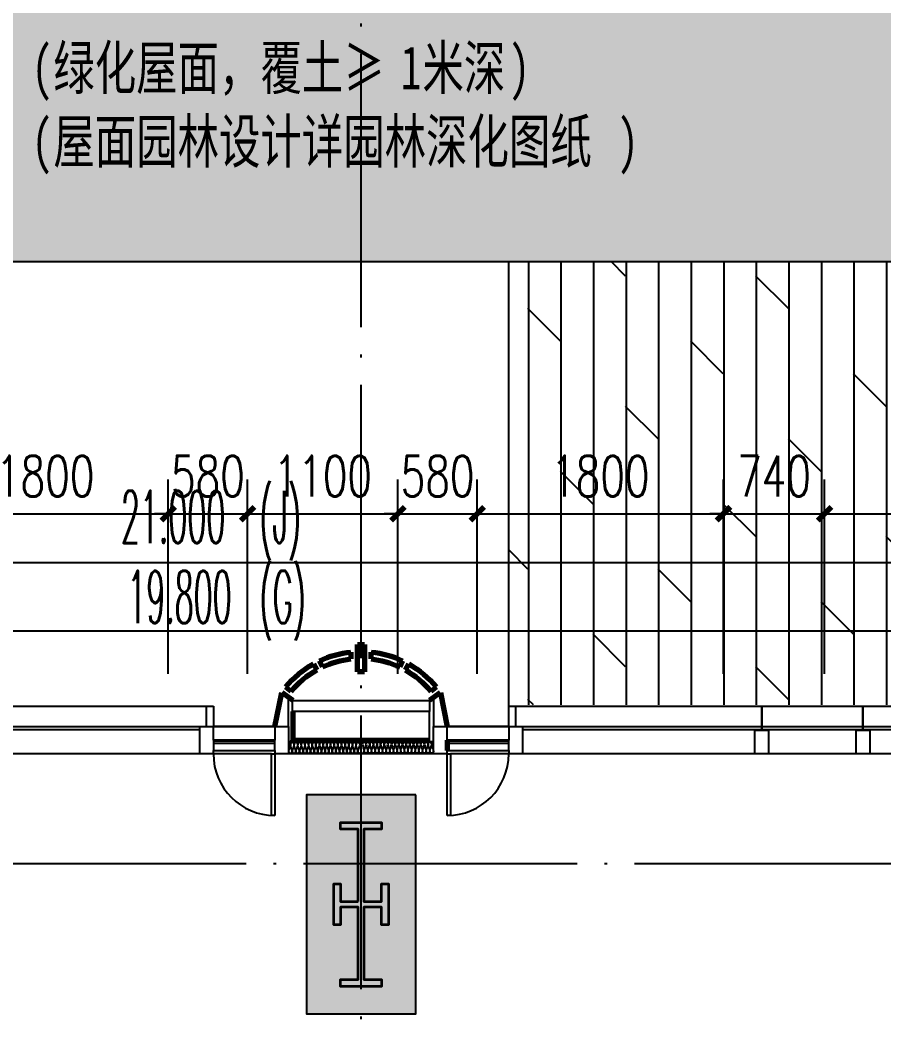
# Model space of a CAD drawing. Header units: millimetres. Extents: x 11476074 to 24729458, y -1239991 to 2813188.
# Drawn here: x 12582105 to 12588419, y 405867 to 413278 of the extents above; entities that cross this region are included whole.
import ezdxf

# ---------------------------------------------------------------- set-up
doc = ezdxf.new("R2010")
doc.units = ezdxf.units.MM
doc.header["$LTSCALE"] = 1000
doc.linetypes.add('DOTE', pattern=[2.42, 2, -0.2, 0.02, -0.2])
for name, color, linetype in [('20220819景观提资', 11, 'Continuous'), ('A-ANNO-DIMS', 3, 'Continuous'), ('A-ANNO-TEXT', 7, 'Continuous'), ('A-AXIS', 18, 'DOTE'), ('A-DETL-0001', 1, 'Continuous'), ('A-GLAZ', 4, 'Continuous'), ('G-RCZ-CONLine', 5, 'Continuous'), ('HZHZNEWPLOTLAYER#@$TT', 7, 'Continuous'), ('PUB_HATCH', 8, 'Continuous'), ('排水沟', 133, 'Continuous')]:
    doc.layers.add(name, color=color, linetype=linetype)
for name, color, linetype, lineweight in [('A-GENM', 2, 'Continuous', 70), ('A-GENM-PROJ', 2, 'Continuous', 25), ('A-GLAZ-PROJ', 2, 'Continuous', 25), ('钢柱', 51, 'Continuous', 35)]:
    doc.layers.add(name, color=color, linetype=linetype, lineweight=lineweight)
doc.styles.add('_TCH_DIM', font='SIMPLEX.shx', dxfattribs={"width": 0.6, "bigfont": 'GBCBIG.shx'})
doc.styles.add('_TCH_DIM_T3', font='SIMPLEX', dxfattribs={"width": 0.705882, "bigfont": 'GBCBIG'})
doc.styles.add('TITXV', font='', dxfattribs={"width": 0.7})
doc.styles.get('TITXV').set_extended_font_data('SimSun')
doc.dimstyles.new('_TCH_ARCH&&100', dxfattribs={"dimtxt": 297.5, "dimasz": 100, "dimexe": 250, "dimexo": 300, "dimgap": 126.25, "dimtad": 1, "dimdec": 0, "dimzin": 0, "dimdsep": 46, "dimtxsty": '_TCH_DIM_T3', "dimblk": 'ARCHTICK', "dimcen": 0.09, "dimclrt": 7, "dimazin": 2, "dimtfac": 1, "dimtdec": 0, "dimtix": 1, "dimtmove": 2, "dimatfit": 3, "dimfxl": 0, "dimtolj": 1, "dimtzin": 0, "dimarcsym": 0})

# ---------------------------------------------------------------- blocks, each defined once
blk = doc.blocks.new('_ArchTick')
at = {"color": 0, "linetype": 'ByBlock', "const_width": 0.4}
blk.add_lwpolyline([(-0.5, -0.5), (0.5, 0.5)], dxfattribs=at)
blk = doc.blocks.new('*D5875')
at = {"layer": 'A-ANNO-DIMS', "color": 0, "lineweight": -2, "transparency": 16777216}
for p, q in [((12581666.9, 710904.1), (12581666.9, 712325.5)), ((12583466.8, 710904.1), (12583466.8, 712325.5)), ((12581666.9, 712075.5), (12583466.8, 712075.5))]:
    blk.add_line(p, q, dxfattribs=at)
at = {"layer": 'Defpoints', "color": 0, "transparency": 16777216}
for p in [(12583466.8, 712075.5), (12581666.9, 710604.1), (12583466.8, 710604.1)]:
    blk.add_point(p, dxfattribs=at)
at = {"layer": 'A-ANNO-DIMS', "color": 0, "lineweight": -2, "transparency": 16777216, "xscale": 100, "yscale": 100, "zscale": 100, "rotation": 180}
blk.add_blockref('_ArchTick', (12581666.9, 712075.5), dxfattribs=at)
at = {"layer": 'A-ANNO-DIMS', "color": 0, "lineweight": -2, "transparency": 16777216, "xscale": 100, "yscale": 100, "zscale": 100}
blk.add_blockref('_ArchTick', (12583466.8, 712075.5), dxfattribs=at)
at = {"layer": 'A-ANNO-DIMS', "color": 7, "transparency": 16777216, "insert": (12582566.9, 712350.5), "char_height": 297.5, "attachment_point": 5, "style": '_TCH_DIM_T3'}
blk.add_mtext('\\A1;1800', dxfattribs=at)
blk = doc.blocks.new('*D5876')
at = {"layer": 'A-ANNO-DIMS', "color": 0, "lineweight": -2, "transparency": 16777216}
for p, q in [((12583466.8, 710904.1), (12583466.8, 712325.5)), ((12584046.9, 710904.1), (12584046.9, 712325.5)), ((12583466.8, 712075.5), (12583366.8, 712075.5)), ((12583466.8, 712075.5), (12584046.9, 712075.5)), ((12584046.9, 712075.5), (12584146.9, 712075.5))]:
    blk.add_line(p, q, dxfattribs=at)
at = {"layer": 'Defpoints', "color": 0, "transparency": 16777216}
for p in [(12584046.9, 712075.5), (12583466.8, 710604.1), (12584046.9, 710604.1)]:
    blk.add_point(p, dxfattribs=at)
at = {"layer": 'A-ANNO-DIMS', "color": 0, "lineweight": -2, "transparency": 16777216, "xscale": 100, "yscale": 100, "zscale": 100}
blk.add_blockref('_ArchTick', (12583466.8, 712075.5), dxfattribs=at)
at = {"layer": 'A-ANNO-DIMS', "color": 0, "lineweight": -2, "transparency": 16777216, "xscale": 100, "yscale": 100, "zscale": 100, "rotation": 180}
blk.add_blockref('_ArchTick', (12584046.9, 712075.5), dxfattribs=at)
at = {"layer": 'A-ANNO-DIMS', "color": 7, "transparency": 16777216, "insert": (12583756.9, 712350.5), "char_height": 297.5, "attachment_point": 5, "style": '_TCH_DIM_T3'}
blk.add_mtext('\\A1;580', dxfattribs=at)
blk = doc.blocks.new('*D5877')
at = {"layer": 'A-ANNO-DIMS', "color": 0, "lineweight": -2, "transparency": 16777216}
for p, q in [((12584046.9, 710904.1), (12584046.9, 712325.5)), ((12585146.7, 710904.1), (12585146.7, 712325.5)), ((12584046.9, 712075.5), (12585146.7, 712075.5))]:
    blk.add_line(p, q, dxfattribs=at)
at = {"layer": 'Defpoints', "color": 0, "transparency": 16777216}
for p in [(12585146.7, 712075.5), (12584046.9, 710604.1), (12585146.7, 710604.1)]:
    blk.add_point(p, dxfattribs=at)
at = {"layer": 'A-ANNO-DIMS', "color": 0, "lineweight": -2, "transparency": 16777216, "xscale": 100, "yscale": 100, "zscale": 100, "rotation": 180}
blk.add_blockref('_ArchTick', (12584046.9, 712075.5), dxfattribs=at)
at = {"layer": 'A-ANNO-DIMS', "color": 0, "lineweight": -2, "transparency": 16777216, "xscale": 100, "yscale": 100, "zscale": 100}
blk.add_blockref('_ArchTick', (12585146.7, 712075.5), dxfattribs=at)
at = {"layer": 'A-ANNO-DIMS', "color": 7, "transparency": 16777216, "insert": (12584596.8, 712350.5), "char_height": 297.5, "attachment_point": 5, "style": '_TCH_DIM_T3'}
blk.add_mtext('\\A1;1100', dxfattribs=at)
blk = doc.blocks.new('*D5878')
at = {"layer": 'A-ANNO-DIMS', "color": 0, "lineweight": -2, "transparency": 16777216}
for p, q in [((12585146.7, 710904.1), (12585146.7, 712325.5)), ((12585726.8, 710904.1), (12585726.8, 712325.5)), ((12585146.7, 712075.5), (12585046.7, 712075.5)), ((12585146.7, 712075.5), (12585726.8, 712075.5)), ((12585726.8, 712075.5), (12585826.8, 712075.5))]:
    blk.add_line(p, q, dxfattribs=at)
at = {"layer": 'Defpoints', "color": 0, "transparency": 16777216}
for p in [(12585726.8, 712075.5), (12585146.7, 710604.1), (12585726.8, 710604.1)]:
    blk.add_point(p, dxfattribs=at)
at = {"layer": 'A-ANNO-DIMS', "color": 0, "lineweight": -2, "transparency": 16777216, "xscale": 100, "yscale": 100, "zscale": 100}
blk.add_blockref('_ArchTick', (12585146.7, 712075.5), dxfattribs=at)
at = {"layer": 'A-ANNO-DIMS', "color": 0, "lineweight": -2, "transparency": 16777216, "xscale": 100, "yscale": 100, "zscale": 100, "rotation": 180}
blk.add_blockref('_ArchTick', (12585726.8, 712075.5), dxfattribs=at)
at = {"layer": 'A-ANNO-DIMS', "color": 7, "transparency": 16777216, "insert": (12585436.8, 712350.5), "char_height": 297.5, "attachment_point": 5, "style": '_TCH_DIM_T3'}
blk.add_mtext('\\A1;580', dxfattribs=at)
blk = doc.blocks.new('*D5879')
at = {"layer": 'A-ANNO-DIMS', "color": 0, "lineweight": -2, "transparency": 16777216}
for p, q in [((12585726.8, 710904.1), (12585726.8, 712325.5)), ((12587526.9, 710904.1), (12587526.9, 712325.5)), ((12585726.8, 712075.5), (12587526.9, 712075.5))]:
    blk.add_line(p, q, dxfattribs=at)
at = {"layer": 'Defpoints', "color": 0, "transparency": 16777216}
for p in [(12587526.9, 712075.5), (12585726.8, 710604.1), (12587526.9, 710604.1)]:
    blk.add_point(p, dxfattribs=at)
at = {"layer": 'A-ANNO-DIMS', "color": 0, "lineweight": -2, "transparency": 16777216, "xscale": 100, "yscale": 100, "zscale": 100, "rotation": 180}
blk.add_blockref('_ArchTick', (12585726.8, 712075.5), dxfattribs=at)
at = {"layer": 'A-ANNO-DIMS', "color": 0, "lineweight": -2, "transparency": 16777216, "xscale": 100, "yscale": 100, "zscale": 100}
blk.add_blockref('_ArchTick', (12587526.9, 712075.5), dxfattribs=at)
at = {"layer": 'A-ANNO-DIMS', "color": 7, "transparency": 16777216, "insert": (12586626.9, 712350.5), "char_height": 297.5, "attachment_point": 5, "style": '_TCH_DIM_T3'}
blk.add_mtext('\\A1;1800', dxfattribs=at)
blk = doc.blocks.new('*D5880')
at = {"layer": 'A-ANNO-DIMS', "color": 0, "lineweight": -2, "transparency": 16777216}
for p, q in [((12587526.9, 710904.1), (12587526.9, 712325.5)), ((12588266.9, 710904.1), (12588266.9, 712325.5)), ((12587526.9, 712075.5), (12587426.9, 712075.5)), ((12587526.9, 712075.5), (12588266.9, 712075.5)), ((12588266.9, 712075.5), (12588366.9, 712075.5))]:
    blk.add_line(p, q, dxfattribs=at)
at = {"layer": 'Defpoints', "color": 0, "transparency": 16777216}
for p in [(12588266.9, 712075.5), (12587526.9, 710604.1), (12588266.9, 710604.1)]:
    blk.add_point(p, dxfattribs=at)
at = {"layer": 'A-ANNO-DIMS', "color": 0, "lineweight": -2, "transparency": 16777216, "xscale": 100, "yscale": 100, "zscale": 100}
blk.add_blockref('_ArchTick', (12587526.9, 712075.5), dxfattribs=at)
at = {"layer": 'A-ANNO-DIMS', "color": 0, "lineweight": -2, "transparency": 16777216, "xscale": 100, "yscale": 100, "zscale": 100, "rotation": 180}
blk.add_blockref('_ArchTick', (12588266.9, 712075.5), dxfattribs=at)
at = {"layer": 'A-ANNO-DIMS', "color": 7, "transparency": 16777216, "insert": (12587896.9, 712350.5), "char_height": 297.5, "attachment_point": 5, "style": '_TCH_DIM_T3'}
blk.add_mtext('\\A1;740', dxfattribs=at)
blk = doc.blocks.new('*D5881')
at = {"layer": 'A-ANNO-DIMS', "color": 0, "lineweight": -2, "transparency": 16777216}
for p, q in [((12588266.9, 710904.1), (12588266.9, 712325.5)), ((12590066.8, 710904.1), (12590066.8, 712325.5)), ((12588266.9, 712075.5), (12590066.8, 712075.5))]:
    blk.add_line(p, q, dxfattribs=at)
at = {"layer": 'Defpoints', "color": 0, "transparency": 16777216}
for p in [(12590066.8, 712075.5), (12588266.9, 710604.1), (12590066.8, 710604.1)]:
    blk.add_point(p, dxfattribs=at)
at = {"layer": 'A-ANNO-DIMS', "color": 0, "lineweight": -2, "transparency": 16777216, "xscale": 100, "yscale": 100, "zscale": 100, "rotation": 180}
blk.add_blockref('_ArchTick', (12588266.9, 712075.5), dxfattribs=at)
at = {"layer": 'A-ANNO-DIMS', "color": 0, "lineweight": -2, "transparency": 16777216, "xscale": 100, "yscale": 100, "zscale": 100}
blk.add_blockref('_ArchTick', (12590066.8, 712075.5), dxfattribs=at)
at = {"layer": 'A-ANNO-DIMS', "color": 7, "transparency": 16777216, "insert": (12589166.9, 712350.5), "char_height": 297.5, "attachment_point": 5, "style": '_TCH_DIM_T3'}
blk.add_mtext('\\A1;1800', dxfattribs=at)
blk = doc.blocks.new('FO-Exterior Column FULL - FO-Exterior Column FULL-4205893-850_L52 HOTEL')
at = {"layer": 'A-GENM'}
for p, q in [((630, 100.1), (630, 175.3)), ((-500, 110.1), (-500, 100.4)), ((-500, -109.6), (-500, 110.1)), ((-500, 100.4), (500, 100.4)), ((-630, 0.1), (-580.2, -249.1)), ((580.2, -249.1), (630, 0.1)), ((-580.2, -249.1), (-502.1, -193.8)), ((502.1, -193.8), (580.2, -249.1)), ((-510.9, -257.6), (-549.6, -289.3)), ((549.6, -289.3), (510.9, -257.6)), ((-348.5, -458), (-324, -414.4)), ((-282.7, -435.7), (-304, -480.9)), ((25, -399.6), (-25, -399.6)), ((-25, -399.6), (-25, -599.6)), ((25, -599.6), (25, -399.6)), ((304, -480.9), (282.7, -435.7)), ((324, -414.4), (348.5, -458)), ((-75, -545.2), (-75, -494.9)), ((75, -494.9), (75, -545.2)), ((-25, -599.6), (25, -599.6))]:
    blk.add_line(p, q, dxfattribs=at)
for centre, radius, start, end in [((-505, -189.7), 5, 305.32145, 316.36612), ((-505, -189.7), 5, 349.06647, 0), ((0, 161.9), 711.1, 219.38936, 240.65539), ((0, 161.9), 661.1, 219.38928, 240.65539), ((0, 161.9), 661.1, 299.34461, 320.61072), ((0, 161.9), 711.1, 299.34461, 320.61064), ((0, 161.9), 661.1, 244.68415, 263.48304), ((0, 161.9), 661.1, 276.51696, 295.31585), ((0, 161.9), 711.1, 244.68415, 263.94304), ((0, 161.9), 711.1, 276.05696, 295.31585)]:
    blk.add_arc(centre, radius, start, end, dxfattribs=at)
blk = doc.blocks.new('FO-Vision _ Louver_updated - 150 Spacing -HOTEL 1000 SPAN-4956731-850_L52 HOTEL')
at = {"layer": 'A-GENM-PROJ'}
blk.add_line((1125.2, 0), (675, 0), dxfattribs=at)
at = {"layer": 'A-GLAZ'}
for p, q in [((1125, 125), (675, 125)), ((675, 105), (1125, 105)), ((-1175, 25), (-1125, 25)), ((575, 25), (-1175, 25)), ((-1175, 25), (-1175, 0)), ((-1175, 0), (625, 0)), ((625, 0.1), (625, -150)), ((675, -150), (675, 0.1)), ((625, -150), (675, -150))]:
    blk.add_line(p, q, dxfattribs=at)
at = {"layer": 'A-GLAZ-PROJ'}
for p, q in [((575, 200), (-1125, 200)), ((-1175, -150), (-1175, 0)), ((-1175, -150), (625, -150))]:
    blk.add_line(p, q, dxfattribs=at)
blk = doc.blocks.new('FO-Vision _ Louver_updated - 150 Spacing -HOTEL 1000 SPAN-4956676-850_L52 HOTEL')
at = {"layer": 'A-GENM-PROJ'}
blk.add_line((675, 0), (1125, 0), dxfattribs=at)
at = {"layer": 'A-GLAZ'}
for p, q in [((675, 150), (625, 150)), ((625, 150), (625, -0.1)), ((675, -0.1), (675, 150)), ((625, 0), (-1175, 0)), ((-1175, 0), (-1175, -25)), ((-1125, -25), (-1175, -25)), ((-1175, -25), (575, -25)), ((1125, -105), (675, -105)), ((675, -125), (1125, -125))]:
    blk.add_line(p, q, dxfattribs=at)
at = {"layer": 'A-GLAZ-PROJ'}
for p, q in [((-1175, 0), (-1175, 150)), ((625, 150), (-1175, 150)), ((-1125, -200), (575, -200))]:
    blk.add_line(p, q, dxfattribs=at)
blk = doc.blocks.new('FO-Vision Panels - 1000 spandrel-4496464-850_L52 HOTEL')
at = {"layer": 'A-GLAZ'}
for p, q in [((-370, 25), (-320, 25)), ((370, 25), (-370, 25)), ((-370, 25), (-370, 0)), ((-370, 0), (370, 0)), ((320, 25), (370, 25)), ((370, 0), (370, 25))]:
    blk.add_line(p, q, dxfattribs=at)
at = {"layer": 'A-GLAZ-PROJ'}
for p, q in [((320, 200), (-320, 200)), ((-370, -150), (-370, 0)), ((370, 0), (370, -150)), ((-370, -150), (370, -150))]:
    blk.add_line(p, q, dxfattribs=at)
blk = doc.blocks.new('GP_POLY FOSHAN_SHELL_rvt-2-200_L05-13_ 16-25')
at = {"layer": 'A-DETL-0001'}
for p, q in [((-35930, 61500), (-35930, 61713.5)), ((-35930, 61713.5), (-35900.1, 61692.3)), ((-35900.1, 61692.3), (-35900.1, 61689.7)), ((-35900.1, 61609.7), (-35900.1, 61689.7)), ((-35900.1, 61689.7), (-35400.1, 61689.7)), ((-35399.9, 61689.7), (-34899.9, 61689.7)), ((-34899.9, 61692.3), (-34870, 61713.5)), ((-34899.9, 61689.7), (-34899.9, 61692.3)), ((-34899.9, 61689.7), (-34899.9, 61609.7)), ((-34870, 61713.5), (-34870, 61500)), ((-35900.1, 61609.7), (-35900.1, 61390.1)), ((-35400.1, 61609.7), (-35900.1, 61609.7)), ((-34899.9, 61609.7), (-35399.9, 61609.7)), ((-34899.9, 61390.1), (-34899.9, 61609.7)), ((-36580, 61500), (-36480, 61500)), ((-36580, 61300), (-36580, 61500)), ((-36480, 61400), (-36480, 61500)), ((-36480, 61500), (-36030, 61500)), ((-36030, 61500), (-35930, 61500)), ((-36030, 61500), (-36030, 61400)), ((-35930, 61500), (-35930, 61300)), ((-34870, 61300), (-34870, 61500)), ((-34870, 61500), (-34770, 61500)), ((-34770, 61400), (-34770, 61500)), ((-34770, 61500), (-34320, 61500)), ((-34770, 61400), (-34770, 61500)), ((-34320, 61500), (-34220, 61500)), ((-34320, 61500), (-34320, 61400)), ((-34220, 61500), (-34220, 61300)), ((-32520, 61300), (-32520, 61475)), ((-32520, 61475), (-32420, 61475)), ((-32420, 61475), (-32420, 61300)), ((-31780, 61475), (-31680, 61475)), ((-31780, 61300), (-31780, 61475)), ((-31680, 61475), (-31680, 61300)), ((-36480, 61400), (-36480, 61324.8)), ((-36030, 61400), (-36480, 61400)), ((-36030, 61324.8), (-36030, 61400)), ((-35930, 61390.1), (-35400, 61390.1)), ((-35400, 61390.1), (-34870, 61390.1)), ((-34770, 61400), (-34770, 61324.8)), ((-34320, 61400), (-34770, 61400)), ((-34770, 61400), (-34770, 61324.8)), ((-34320, 61324.8), (-34320, 61400)), ((-36480, 61300), (-36580, 61300)), ((-36480, 61324.8), (-36030, 61324.8)), ((-36480, 61300), (-36480, 61324.8)), ((-36054.9, 61300), (-36480, 61300)), ((-36054.9, 60850.1), (-36054.9, 61300)), ((-36054.9, 61300), (-36030.1, 61300)), ((-36030.1, 61300), (-36030.1, 60850.1)), ((-36030, 61324.8), (-36030, 61300)), ((-35930, 61300), (-36030, 61300)), ((-35400, 61300.1), (-35930, 61300.1)), ((-34870, 61300.1), (-35400, 61300.1)), ((-34770, 61300), (-34870, 61300)), ((-34770, 61300), (-34770, 61324.8)), ((-34770, 61324.8), (-34320, 61324.8)), ((-34769.9, 60850.1), (-34769.9, 61300)), ((-34769.9, 61300), (-34745.1, 61300)), ((-34320, 61300), (-34745.1, 61300)), ((-34745.1, 61300), (-34745.1, 60850.1)), ((-34320, 61324.8), (-34320, 61300)), ((-34220, 61300), (-34320, 61300)), ((-32420, 61300), (-32520, 61300)), ((-31680, 61300), (-31780, 61300)), ((-36030.1, 60850.1), (-36054.9, 60850.1)), ((-34745.1, 60850.1), (-34769.9, 60850.1))]:
    blk.add_line(p, q, dxfattribs=at)
for centre, start, end in [((-36030, 61300), 180, 269.98513), ((-34770, 61300), 270.01487, 0)]:
    blk.add_arc(centre, 449.9, start, end, dxfattribs=at)
for points in [[(-35930, 61385.1), (-35923.7, 61385.1), (-35916.7, 61378), (-35916.7, 61371.7)], [(-35916.7, 61371.7), (-35916.7, 61353.4), (-35930, 61336.7), (-35930, 61318.4)], [(-35916.7, 61371.7), (-35916.7, 61378), (-35903.3, 61392.1), (-35890, 61378), (-35890, 61371.7)], [(-35903.3, 61318.4), (-35903.3, 61336.7), (-35916.7, 61353.4), (-35916.7, 61371.7)], [(-35890, 61371.7), (-35890, 61353.4), (-35903.3, 61336.7), (-35903.3, 61318.4)], [(-35890, 61371.7), (-35890, 61378), (-35876.7, 61392.1), (-35863.3, 61378), (-35863.3, 61371.7)], [(-35876.7, 61318.4), (-35876.7, 61336.7), (-35890, 61353.4), (-35890, 61371.7)], [(-35863.3, 61371.7), (-35863.3, 61353.4), (-35876.7, 61336.7), (-35876.7, 61318.4)], [(-35863.3, 61371.7), (-35863.3, 61378), (-35850, 61392.1), (-35836.7, 61378), (-35836.7, 61371.7)], [(-35850, 61318.4), (-35850, 61336.7), (-35863.3, 61353.4), (-35863.3, 61371.7)], [(-35836.7, 61371.7), (-35836.7, 61353.4), (-35850, 61336.7), (-35850, 61318.4)], [(-35836.7, 61371.7), (-35836.7, 61378), (-35823.3, 61392.1), (-35810, 61378), (-35810, 61371.7)], [(-35823.3, 61318.4), (-35823.3, 61336.7), (-35836.7, 61353.4), (-35836.7, 61371.7)], [(-35810, 61371.7), (-35810, 61353.4), (-35823.3, 61336.7), (-35823.3, 61318.4)], [(-35810, 61371.7), (-35810, 61378), (-35796.7, 61392.1), (-35783.3, 61378), (-35783.3, 61371.7)], [(-35796.7, 61318.4), (-35796.7, 61336.7), (-35810, 61353.4), (-35810, 61371.7)], [(-35783.3, 61371.7), (-35783.3, 61353.4), (-35796.7, 61336.7), (-35796.7, 61318.4)], [(-35783.3, 61371.7), (-35783.3, 61378), (-35770, 61392.1), (-35756.7, 61378), (-35756.7, 61371.7)], [(-35770, 61318.4), (-35770, 61336.7), (-35783.3, 61353.4), (-35783.3, 61371.7)], [(-35756.7, 61371.7), (-35756.7, 61353.4), (-35770, 61336.7), (-35770, 61318.4)], [(-35756.7, 61371.7), (-35756.7, 61378), (-35743.3, 61392.1), (-35730, 61378), (-35730, 61371.7)], [(-35743.3, 61318.4), (-35743.3, 61336.7), (-35756.7, 61353.4), (-35756.7, 61371.7)], [(-35730, 61371.7), (-35730, 61353.4), (-35743.3, 61336.7), (-35743.3, 61318.4)], [(-35730, 61371.7), (-35730, 61378), (-35716.7, 61392.1), (-35703.3, 61378), (-35703.3, 61371.7)], [(-35716.7, 61318.4), (-35716.7, 61336.7), (-35730, 61353.4), (-35730, 61371.7)], [(-35703.3, 61371.7), (-35703.3, 61353.4), (-35716.7, 61336.7), (-35716.7, 61318.4)], [(-35703.3, 61371.7), (-35703.3, 61378), (-35690, 61392.1), (-35676.7, 61378), (-35676.7, 61371.7)], [(-35690, 61318.4), (-35690, 61336.7), (-35703.3, 61353.4), (-35703.3, 61371.7)], [(-35676.7, 61371.7), (-35676.7, 61353.4), (-35690, 61336.7), (-35690, 61318.4)], [(-35676.7, 61371.7), (-35676.7, 61378), (-35663.3, 61392.1), (-35650, 61378), (-35650, 61371.7)], [(-35663.3, 61318.4), (-35663.3, 61336.7), (-35676.7, 61353.4), (-35676.7, 61371.7)], [(-35650, 61371.7), (-35650, 61353.4), (-35663.3, 61336.7), (-35663.3, 61318.4)], [(-35650, 61371.7), (-35650, 61378), (-35636.7, 61392.1), (-35623.3, 61378), (-35623.3, 61371.7)], [(-35636.7, 61318.4), (-35636.7, 61336.7), (-35650, 61353.4), (-35650, 61371.7)], [(-35623.3, 61371.7), (-35623.3, 61353.4), (-35636.7, 61336.7), (-35636.7, 61318.4)], [(-35623.3, 61371.7), (-35623.3, 61378), (-35610, 61392.1), (-35596.7, 61378), (-35596.7, 61371.7)], [(-35610, 61318.4), (-35610, 61336.7), (-35623.3, 61353.4), (-35623.3, 61371.7)], [(-35596.7, 61371.7), (-35596.7, 61353.4), (-35610, 61336.7), (-35610, 61318.4)], [(-35596.7, 61371.7), (-35596.7, 61378), (-35583.3, 61392.1), (-35570, 61378), (-35570, 61371.7)], [(-35583.3, 61318.4), (-35583.3, 61336.7), (-35596.7, 61353.4), (-35596.7, 61371.7)], [(-35570, 61371.7), (-35570, 61353.4), (-35583.3, 61336.7), (-35583.3, 61318.4)], [(-35570, 61371.7), (-35570, 61378), (-35556.7, 61392.1), (-35543.3, 61378), (-35543.3, 61371.7)], [(-35556.7, 61318.4), (-35556.7, 61336.7), (-35570, 61353.4), (-35570, 61371.7)], [(-35543.3, 61371.7), (-35543.3, 61353.4), (-35556.7, 61336.7), (-35556.7, 61318.4)], [(-35543.3, 61371.7), (-35543.3, 61378), (-35530, 61392.1), (-35516.7, 61378), (-35516.7, 61371.7)], [(-35530, 61318.4), (-35530, 61336.7), (-35543.3, 61353.4), (-35543.3, 61371.7)], [(-35516.7, 61371.7), (-35516.7, 61353.4), (-35530, 61336.7), (-35530, 61318.4)], [(-35516.7, 61371.7), (-35516.7, 61378), (-35503.3, 61392.1), (-35490, 61378), (-35490, 61371.7)], [(-35503.3, 61318.4), (-35503.3, 61336.7), (-35516.7, 61353.4), (-35516.7, 61371.7)], [(-35490, 61371.7), (-35490, 61353.4), (-35503.3, 61336.7), (-35503.3, 61318.4)], [(-35490, 61371.7), (-35490, 61378), (-35476.7, 61392.1), (-35463.3, 61378), (-35463.3, 61371.7)], [(-35476.7, 61318.4), (-35476.7, 61336.7), (-35490, 61353.4), (-35490, 61371.7)], [(-35463.3, 61371.7), (-35463.3, 61353.4), (-35476.7, 61336.7), (-35476.7, 61318.4)], [(-35463.3, 61371.7), (-35463.3, 61378), (-35450, 61392.1), (-35436.7, 61378), (-35436.7, 61371.7)], [(-35450, 61318.4), (-35450, 61336.7), (-35463.3, 61353.4), (-35463.3, 61371.7)], [(-35436.7, 61371.7), (-35436.7, 61353.4), (-35450, 61336.7), (-35450, 61318.4)], [(-35436.7, 61371.7), (-35436.7, 61378), (-35423.3, 61392.1), (-35410, 61378), (-35410, 61371.7)], [(-35423.3, 61318.4), (-35423.3, 61336.7), (-35436.7, 61353.4), (-35436.7, 61371.7)], [(-35410, 61371.7), (-35410, 61353.4), (-35423.3, 61336.7), (-35423.3, 61318.4)], [(-35363.3, 61371.7), (-35363.3, 61378), (-35376.7, 61392.1), (-35390, 61378), (-35390, 61371.7)], [(-35390, 61371.7), (-35390, 61353.4), (-35376.7, 61336.7), (-35376.7, 61318.4)], [(-35376.7, 61318.4), (-35376.7, 61336.7), (-35363.3, 61353.4), (-35363.3, 61371.7)], [(-35336.7, 61371.7), (-35336.7, 61378), (-35350, 61392.1), (-35363.3, 61378), (-35363.3, 61371.7)], [(-35363.3, 61371.7), (-35363.3, 61353.4), (-35350, 61336.7), (-35350, 61318.4)], [(-35350, 61318.4), (-35350, 61336.7), (-35336.7, 61353.4), (-35336.7, 61371.7)], [(-35310, 61371.7), (-35310, 61378), (-35323.3, 61392.1), (-35336.7, 61378), (-35336.7, 61371.7)], [(-35336.7, 61371.7), (-35336.7, 61353.4), (-35323.3, 61336.7), (-35323.3, 61318.4)], [(-35323.3, 61318.4), (-35323.3, 61336.7), (-35310, 61353.4), (-35310, 61371.7)], [(-35283.3, 61371.7), (-35283.3, 61378), (-35296.7, 61392.1), (-35310, 61378), (-35310, 61371.7)], [(-35310, 61371.7), (-35310, 61353.4), (-35296.7, 61336.7), (-35296.7, 61318.4)], [(-35296.7, 61318.4), (-35296.7, 61336.7), (-35283.3, 61353.4), (-35283.3, 61371.7)], [(-35256.7, 61371.7), (-35256.7, 61378), (-35270, 61392.1), (-35283.3, 61378), (-35283.3, 61371.7)], [(-35283.3, 61371.7), (-35283.3, 61353.4), (-35270, 61336.7), (-35270, 61318.4)], [(-35270, 61318.4), (-35270, 61336.7), (-35256.7, 61353.4), (-35256.7, 61371.7)], [(-35230, 61371.7), (-35230, 61378), (-35243.3, 61392.1), (-35256.7, 61378), (-35256.7, 61371.7)], [(-35256.7, 61371.7), (-35256.7, 61353.4), (-35243.3, 61336.7), (-35243.3, 61318.4)], [(-35243.3, 61318.4), (-35243.3, 61336.7), (-35230, 61353.4), (-35230, 61371.7)], [(-35203.3, 61371.7), (-35203.3, 61378), (-35216.7, 61392.1), (-35230, 61378), (-35230, 61371.7)], [(-35230, 61371.7), (-35230, 61353.4), (-35216.7, 61336.7), (-35216.7, 61318.4)], [(-35216.7, 61318.4), (-35216.7, 61336.7), (-35203.3, 61353.4), (-35203.3, 61371.7)], [(-35176.7, 61371.7), (-35176.7, 61378), (-35190, 61392.1), (-35203.3, 61378), (-35203.3, 61371.7)], [(-35203.3, 61371.7), (-35203.3, 61353.4), (-35190, 61336.7), (-35190, 61318.4)], [(-35190, 61318.4), (-35190, 61336.7), (-35176.7, 61353.4), (-35176.7, 61371.7)], [(-35150, 61371.7), (-35150, 61378), (-35163.3, 61392.1), (-35176.7, 61378), (-35176.7, 61371.7)], [(-35176.7, 61371.7), (-35176.7, 61353.4), (-35163.3, 61336.7), (-35163.3, 61318.4)], [(-35163.3, 61318.4), (-35163.3, 61336.7), (-35150, 61353.4), (-35150, 61371.7)], [(-35123.3, 61371.7), (-35123.3, 61378), (-35136.7, 61392.1), (-35150, 61378), (-35150, 61371.7)], [(-35150, 61371.7), (-35150, 61353.4), (-35136.7, 61336.7), (-35136.7, 61318.4)], [(-35136.7, 61318.4), (-35136.7, 61336.7), (-35123.3, 61353.4), (-35123.3, 61371.7)], [(-35096.7, 61371.7), (-35096.7, 61378), (-35110, 61392.1), (-35123.3, 61378), (-35123.3, 61371.7)], [(-35123.3, 61371.7), (-35123.3, 61353.4), (-35110, 61336.7), (-35110, 61318.4)], [(-35110, 61318.4), (-35110, 61336.7), (-35096.7, 61353.4), (-35096.7, 61371.7)], [(-35070, 61371.7), (-35070, 61378), (-35083.3, 61392.1), (-35096.7, 61378), (-35096.7, 61371.7)], [(-35096.7, 61371.7), (-35096.7, 61353.4), (-35083.3, 61336.7), (-35083.3, 61318.4)], [(-35083.3, 61318.4), (-35083.3, 61336.7), (-35070, 61353.4), (-35070, 61371.7)], [(-35043.3, 61371.7), (-35043.3, 61378), (-35056.7, 61392.1), (-35070, 61378), (-35070, 61371.7)], [(-35070, 61371.7), (-35070, 61353.4), (-35056.7, 61336.7), (-35056.7, 61318.4)], [(-35056.7, 61318.4), (-35056.7, 61336.7), (-35043.3, 61353.4), (-35043.3, 61371.7)], [(-35016.7, 61371.7), (-35016.7, 61378), (-35030, 61392.1), (-35043.3, 61378), (-35043.3, 61371.7)], [(-35043.3, 61371.7), (-35043.3, 61353.4), (-35030, 61336.7), (-35030, 61318.4)], [(-35030, 61318.4), (-35030, 61336.7), (-35016.7, 61353.4), (-35016.7, 61371.7)], [(-34990, 61371.7), (-34990, 61378), (-35003.3, 61392.1), (-35016.7, 61378), (-35016.7, 61371.7)], [(-35016.7, 61371.7), (-35016.7, 61353.4), (-35003.3, 61336.7), (-35003.3, 61318.4)], [(-35003.3, 61318.4), (-35003.3, 61336.7), (-34990, 61353.4), (-34990, 61371.7)], [(-34963.3, 61371.7), (-34963.3, 61378), (-34976.7, 61392.1), (-34990, 61378), (-34990, 61371.7)], [(-34990, 61371.7), (-34990, 61353.4), (-34976.7, 61336.7), (-34976.7, 61318.4)], [(-34976.7, 61318.4), (-34976.7, 61336.7), (-34963.3, 61353.4), (-34963.3, 61371.7)], [(-34936.7, 61371.7), (-34936.7, 61378), (-34950, 61392.1), (-34963.3, 61378), (-34963.3, 61371.7)], [(-34963.3, 61371.7), (-34963.3, 61353.4), (-34950, 61336.7), (-34950, 61318.4)], [(-34950, 61318.4), (-34950, 61336.7), (-34936.7, 61353.4), (-34936.7, 61371.7)], [(-34910, 61371.7), (-34910, 61378), (-34923.3, 61392.1), (-34936.7, 61378), (-34936.7, 61371.7)], [(-34936.7, 61371.7), (-34936.7, 61353.4), (-34923.3, 61336.7), (-34923.3, 61318.4)], [(-34923.3, 61318.4), (-34923.3, 61336.7), (-34910, 61353.4), (-34910, 61371.7)], [(-34883.3, 61371.7), (-34883.3, 61378), (-34896.7, 61392.1), (-34910, 61378), (-34910, 61371.7)], [(-34910, 61371.7), (-34910, 61353.4), (-34896.7, 61336.7), (-34896.7, 61318.4)], [(-34896.7, 61318.4), (-34896.7, 61336.7), (-34883.3, 61353.4), (-34883.3, 61371.7)], [(-34870, 61385.1), (-34876.3, 61385.1), (-34883.3, 61378), (-34883.3, 61371.7)], [(-34883.3, 61371.7), (-34883.3, 61353.4), (-34870, 61336.7), (-34870, 61318.4)], [(-35930, 61318.4), (-35930, 61312.1), (-35916.7, 61298), (-35903.3, 61312.1), (-35903.3, 61318.4)], [(-35903.3, 61318.4), (-35903.3, 61312.1), (-35890, 61298), (-35876.7, 61312.1), (-35876.7, 61318.4)], [(-35876.7, 61318.4), (-35876.7, 61312.1), (-35863.3, 61298), (-35850, 61312.1), (-35850, 61318.4)], [(-35850, 61318.4), (-35850, 61312.1), (-35836.7, 61298), (-35823.3, 61312.1), (-35823.3, 61318.4)], [(-35823.3, 61318.4), (-35823.3, 61312.1), (-35810, 61298), (-35796.7, 61312.1), (-35796.7, 61318.4)], [(-35796.7, 61318.4), (-35796.7, 61312.1), (-35783.3, 61298), (-35770, 61312.1), (-35770, 61318.4)], [(-35770, 61318.4), (-35770, 61312.1), (-35756.7, 61298), (-35743.3, 61312.1), (-35743.3, 61318.4)], [(-35743.3, 61318.4), (-35743.3, 61312.1), (-35730, 61298), (-35716.7, 61312.1), (-35716.7, 61318.4)], [(-35716.7, 61318.4), (-35716.7, 61312.1), (-35703.3, 61298), (-35690, 61312.1), (-35690, 61318.4)], [(-35690, 61318.4), (-35690, 61312.1), (-35676.7, 61298), (-35663.3, 61312.1), (-35663.3, 61318.4)], [(-35663.3, 61318.4), (-35663.3, 61312.1), (-35650, 61298), (-35636.7, 61312.1), (-35636.7, 61318.4)], [(-35636.7, 61318.4), (-35636.7, 61312.1), (-35623.3, 61298), (-35610, 61312.1), (-35610, 61318.4)], [(-35610, 61318.4), (-35610, 61312.1), (-35596.7, 61298), (-35583.3, 61312.1), (-35583.3, 61318.4)], [(-35583.3, 61318.4), (-35583.3, 61312.1), (-35570, 61298), (-35556.7, 61312.1), (-35556.7, 61318.4)], [(-35556.7, 61318.4), (-35556.7, 61312.1), (-35543.3, 61298), (-35530, 61312.1), (-35530, 61318.4)], [(-35530, 61318.4), (-35530, 61312.1), (-35516.7, 61298), (-35503.3, 61312.1), (-35503.3, 61318.4)], [(-35503.3, 61318.4), (-35503.3, 61312.1), (-35490, 61298), (-35476.7, 61312.1), (-35476.7, 61318.4)], [(-35476.7, 61318.4), (-35476.7, 61312.1), (-35463.3, 61298), (-35450, 61312.1), (-35450, 61318.4)], [(-35450, 61318.4), (-35450, 61312.1), (-35436.7, 61298), (-35423.3, 61312.1), (-35423.3, 61318.4)], [(-35423.3, 61318.4), (-35423.3, 61312.1), (-35416.3, 61305.1), (-35410, 61305.1)], [(-35376.7, 61318.4), (-35376.7, 61312.1), (-35383.7, 61305.1), (-35390, 61305.1)], [(-35350, 61318.4), (-35350, 61312.1), (-35363.3, 61298), (-35376.7, 61312.1), (-35376.7, 61318.4)], [(-35323.3, 61318.4), (-35323.3, 61312.1), (-35336.7, 61298), (-35350, 61312.1), (-35350, 61318.4)], [(-35296.7, 61318.4), (-35296.7, 61312.1), (-35310, 61298), (-35323.3, 61312.1), (-35323.3, 61318.4)], [(-35270, 61318.4), (-35270, 61312.1), (-35283.3, 61298), (-35296.7, 61312.1), (-35296.7, 61318.4)], [(-35243.3, 61318.4), (-35243.3, 61312.1), (-35256.7, 61298), (-35270, 61312.1), (-35270, 61318.4)], [(-35216.7, 61318.4), (-35216.7, 61312.1), (-35230, 61298), (-35243.3, 61312.1), (-35243.3, 61318.4)], [(-35190, 61318.4), (-35190, 61312.1), (-35203.3, 61298), (-35216.7, 61312.1), (-35216.7, 61318.4)], [(-35163.3, 61318.4), (-35163.3, 61312.1), (-35176.7, 61298), (-35190, 61312.1), (-35190, 61318.4)], [(-35136.7, 61318.4), (-35136.7, 61312.1), (-35150, 61298), (-35163.3, 61312.1), (-35163.3, 61318.4)], [(-35110, 61318.4), (-35110, 61312.1), (-35123.3, 61298), (-35136.7, 61312.1), (-35136.7, 61318.4)], [(-35083.3, 61318.4), (-35083.3, 61312.1), (-35096.7, 61298), (-35110, 61312.1), (-35110, 61318.4)], [(-35056.7, 61318.4), (-35056.7, 61312.1), (-35070, 61298), (-35083.3, 61312.1), (-35083.3, 61318.4)], [(-35030, 61318.4), (-35030, 61312.1), (-35043.3, 61298), (-35056.7, 61312.1), (-35056.7, 61318.4)], [(-35003.3, 61318.4), (-35003.3, 61312.1), (-35016.7, 61298), (-35030, 61312.1), (-35030, 61318.4)], [(-34976.7, 61318.4), (-34976.7, 61312.1), (-34990, 61298), (-35003.3, 61312.1), (-35003.3, 61318.4)], [(-34950, 61318.4), (-34950, 61312.1), (-34963.3, 61298), (-34976.7, 61312.1), (-34976.7, 61318.4)], [(-34923.3, 61318.4), (-34923.3, 61312.1), (-34936.7, 61298), (-34950, 61312.1), (-34950, 61318.4)], [(-34896.7, 61318.4), (-34896.7, 61312.1), (-34910, 61298), (-34923.3, 61312.1), (-34923.3, 61318.4)], [(-34870, 61318.4), (-34870, 61312.1), (-34883.3, 61298), (-34896.7, 61312.1), (-34896.7, 61318.4)]]:
    blk.add_open_spline(points, degree=3, dxfattribs=at)
at = {"layer": 'A-GENM-PROJ', "xscale": -1, "rotation": 180}
blk.add_blockref('FO-Exterior Column FULL - FO-Exterior Column FULL-4205893-850_L52 HOTEL', (-35399.9, 61500.2), dxfattribs=at)
at = {"layer": 'A-GLAZ-PROJ', "xscale": -1}
for name, p, rotation in [('FO-Vision _ Louver_updated - 150 Spacing -HOTEL 1000 SPAN-4956731-850_L52 HOTEL', (-37155, 61500.2), 180), ('FO-Vision _ Louver_updated - 150 Spacing -HOTEL 1000 SPAN-4956676-850_L52 HOTEL', (-33645, 61500.2), 359.9999999999778), ('FO-Vision Panels - 1000 spandrel-4496464-850_L52 HOTEL', (-32100, 61500.2), 180), ('FO-Vision _ Louver_updated - 150 Spacing -HOTEL 1000 SPAN-4956731-850_L52 HOTEL', (-30555, 61500.2), 180)]:
    blk.add_blockref(name, p, dxfattribs=dict(at, rotation=rotation))
blk = doc.blocks.new('GP_POLY FOSHAN_SHELL_rvt-3-200_L06-13_16-26')
blk.add_blockref('GP_POLY FOSHAN_SHELL_rvt-2-200_L05-13_ 16-25', (0, 0))
blk = doc.blocks.new('A$C74AF65BF')
at = {"layer": 'PUB_HATCH'}
h = blk.add_hatch(color=256, dxfattribs=at)
h.dxf.hatch_style = 1
h.paths.add_polyline_path([(-7000, -4600), (-7000, -5400), (-5400, -5400), (-5400, -4600)])
h.paths.add_polyline_path([(-7000, -11200), (-7000, -12000), (-5400, -12000), (-5400, -11200)])
h.paths.add_polyline_path([(-7000, -17800), (-7000, -18600), (-5400, -18600), (-5400, -17800)])
h.paths.add_polyline_path([(9400, -33850), (9400, -32050), (10550, -32050), (10550, -33850)])
h.paths.add_polyline_path([(9400, -10950), (9400, -9150), (10550, -9150), (10550, -10950)])
h.paths.add_polyline_path([(22350, -33850), (22350, -32050), (23600, -32050), (23600, -33850)])
h.paths.add_polyline_path([(22350, -10950), (22350, -9150), (23600, -9150), (23600, -10950)])
h.paths.add_polyline_path([(-7000, -24400), (-7000, -25200), (-5400, -25200), (-5400, -24400)])
h.paths.add_polyline_path([(-7000, -31000), (-7000, -31800), (-5400, -31800), (-5400, -31000)])
h.paths.add_polyline_path([(-7000, -37600), (-7000, -38400), (-5400, -38400), (-5400, -37600)])
h.paths.add_polyline_path([(38400, -4600), (38400, -5400), (40000, -5400), (40000, -4600)])
h.paths.add_polyline_path([(38400, -11200), (38400, -12000), (40000, -12000), (40000, -11200)])
h.paths.add_polyline_path([(38400, -17800), (38400, -18600), (40000, -18600), (40000, -17800)])
h.paths.add_polyline_path([(38400, -24400), (38400, -25200), (40000, -25200), (40000, -24400)])
h.paths.add_polyline_path([(38400, -31000), (38400, -31800), (40000, -31800), (40000, -31000)])
h.paths.add_polyline_path([(38400, -37600), (38400, -38400), (40000, -38400), (40000, -37600)])
h.paths.add_polyline_path([(33400, -41900), (32600, -41900), (32600, -43500), (33400, -43500)])
h.paths.add_polyline_path([(26800, -41900), (26000, -41900), (26000, -43500), (26800, -43500)])
h.paths.add_polyline_path([(20200, -41900), (19400, -41900), (19400, -43500), (20200, -43500)])
h.paths.add_polyline_path([(13600, -41900), (12800, -41900), (12800, -43500), (13600, -43500)])
h.paths.add_polyline_path([(7000, -41900), (6200, -41900), (6200, -43500), (7000, -43500)])
h.paths.add_polyline_path([(400, -41900), (-400, -41900), (-400, -43500), (400, -43500)])
h.paths.add_polyline_path([(33400, 500), (32600, 500), (32600, -1100), (33400, -1100)])
h.paths.add_polyline_path([(26800, 500), (26000, 500), (26000, -1100), (26800, -1100)])
h.paths.add_polyline_path([(20200, 500), (19400, 500), (19400, -1100), (20200, -1100)])
h.paths.add_polyline_path([(13600, 500), (12800, 500), (12800, -1100), (13600, -1100)])
h.paths.add_polyline_path([(7000, 500), (6200, 500), (6200, -1100), (7000, -1100)])
h.paths.add_polyline_path([(10550, -28150), (9400, -28150), (9400, -29750), (10550, -29750)])
h.paths.add_polyline_path([(400, 500), (-400, 500), (-400, -1100), (400, -1100)])
at = {"layer": 'G-RCZ-CONLine', "color": 3}
blk.add_lwpolyline([(20200, 500), (19400, 500), (19400, -1100), (20200, -1100)], close=True, dxfattribs=at)
at = {"layer": '钢柱', "color": 2}
blk.add_lwpolyline([(19780, -280), (19780, 250), (19650, 250), (19650, 300), (19950, 300), (19950, 250), (19820, 250), (19820, -280), (19950, -280), (19950, -150), (20000, -150), (20000, -450), (19950, -450), (19950, -320), (19820, -320), (19820, -850), (19950, -850), (19950, -900), (19650, -900), (19650, -850), (19780, -850), (19780, -320), (19650, -320), (19650, -450), (19600, -450), (19600, -150), (19650, -150), (19650, -280)], close=True, dxfattribs=at)
blk = doc.blocks.new('A$C2E1F4B8B')
at = {"layer": '20220819景观提资'}
h = blk.add_hatch(dxfattribs=at)
h.set_pattern_fill('DOLMIT', color=8, scale=300, angle=90)
h.set_pattern_definition([(90, (-25627.84, -126510.34), (-238.12262, 1e-14), []), (135, (-25627.84, -126510.34), (-476.245, -476.245), [336.7564, -673.512])])
h.paths.add_polyline_path([(45985.3, 60899.8), (42085.2, 60899.9), (40285.2, 60899.9), (40285.2, 60499.9), (40285, 48700), (30114.9, 48700), (30114.9, 45459.2), (41734.9, 45459.2), (41734.9, 45198.1), (42992.4, 45198.1), (42992.4, 44300), (43542.4, 44300), (43542.4, 44313), (43592.4, 44313), (46520.1, 43638.5), (46520.1, 44300), (45984.9, 44300), (45984.9, 46100), (45985.3, 46100)])
h = blk.add_hatch(dxfattribs=at)
h.set_pattern_fill('草坪或沼泽', color=68, scale=200)
h.set_pattern_definition([(0, (-12355249.9, -362792.4), (1040, 1040), [156, -31.2, 41.6, -31.2, 156, -624]), (0, (-12355301.9, -362761.2), (1040, 1040), [104, -78, 156, -78, 104, -520]), (0, (-12354937.9, -362345.2), (1040, 1040), [130, -52, 130, -728]), (0, (-12355457.9, -362137.2), (1040, 1040), [52, -104, 52, -832]), (90, (-12355353.9, -362137.2), (-1040, 1040), [93.6, -946.4]), (90, (-12355041.9, -362761.2), (-1040, 1040), [104, -936]), (90, (-12354781.9, -362345.2), (-1040, 1040), [104, -936]), (45, (-12354906.7, -362771.6), (9e-14, 1040), [104, -1366.7821]), (135, (-12355177.1, -362771.6), (-1040, 9e-14), [104, -1366.7821]), (63.434949, (-12354937.9, -362766.4), (9e-07, 1039.999999), [104, -2221.5106]), (75.9637565, (-12354989.9, -362761.21), (4e-08, 1040), [104, -4184.0298]), (75.9637565, (-12354729.9, -362345.21), (4e-08, 1040), [83.2, -4204.8298]), (75.9637565, (-12355333.1, -362137.21), (4e-08, 1040), [72.8, -4215.2298]), (104.0362435, (-12355093.9, -362761.21), (-9.7e-06, 1039.9999974), [104, -4184.0298]), (104.0362435, (-12354833.9, -362345.21), (-9.7e-06, 1039.9999974), [83.2, -4204.8298]), (104.0362435, (-12355374.7, -362137.21), (-9.7e-06, 1039.9999974), [72.8, -4215.2298]), (116.565051, (-12355145.9, -362766.4), (-1.7e-05, 1039.99999), [104, -2221.5094])])
h.paths.add_polyline_path([(40285.2, 60499.9), (35469.9, 60500), (35469.9, 59000), (36791.8, 59000), (36791.8, 58600), (31718.6, 58600), (31718.6, 55900), (33605.7, 55900), (33605.7, 55500), (21354.9, 55500), (21354.9, 52931.3), (25803.3, 52931.3), (25803.3, 53838.9), (28503.4, 53838.9), (28503.4, 52031.3), (27167.3, 52031.3), (27167.3, 51795.8), (21354.9, 51795.8), (21354.9, 48700), (30114.9, 48700), (40285, 48700)])
h.paths.add_polyline_path([(15285, 48177.6), (6747.8, 48177.6), (6747.8, 47385.1), (15285, 47385.1)])
h.paths.add_polyline_path([(9022.1, 47235.1), (6597.8, 47235.1), (1784.9, 47235.1), (1784.9, 46650), (9022.1, 46650)])
for points in [[(21354.9, 48700), (30114.9, 48700)], [(30114.9, 48700), (40285, 48700)], [(30114.9, 45450.2), (30114.9, 48700)]]:
    blk.add_lwpolyline(points, dxfattribs=at)
at = {"layer": 'A-ANNO-TEXT', "style": 'TITXV', "width": 0.7}
for s, height, p in [('绿化屋面，覆土≥', 317.22, (26784.7, 49959.3)), ('米深', 317.22, (29484.1, 49959.3)), ('(', 317.2, (26626, 49959.3)), ('1', 317.2, (29325.3, 49959.3)), (')', 317.2, (30119.2, 49959.3)), ('(', 317.2, (26626, 49421.8)), ('屋面园林设计详园林深化图纸', 317.215, (26784.7, 49421.8)), (')', 317.2, (30913.1, 49421.8))]:
    blk.add_text(s, height=height, dxfattribs=at).set_placement(p)
blk = doc.blocks.new('00')
at = {"layer": '排水沟'}
blk.add_lwpolyline([(12590008, 428821.3, -0.414211), (12589224.9, 424364.1), (12582448.6, 419613.2), (12556696.8, 419613.2), (12556696.8, 408813.2), (12601596.8, 408813.2), (12601596.8, 428856.4), (12600049.2, 431063.2)], format="xyb", dxfattribs=at)
blk.add_lwpolyline([(12557196.8, 419113.2), (12557196.8, 409313.2), (12601096.8, 409313.2), (12601096.8, 428589.3), (12590721.6, 428589.3, -0.367305), (12589511.9, 423954.7), (12582606.5, 419113.2)], format="xyb", close=True, dxfattribs=at)
at = {"layer": 'HZHZNEWPLOTLAYER#@$TT'}
blk.add_blockref('A$C2E1F4B8B', (12555561.9, 362813.2), dxfattribs=at)
blk = doc.blocks.new('qlzw')
at = {"layer": 'A-AXIS'}
for p, q in [((12451166.8, 979989.8, 0), (12451166.8, 1082989.8)), ((12416866.8, 1038989.8), (12486866.8, 1038989.8))]:
    blk.add_line(p, q, dxfattribs=at)
blk = doc.blocks.new('幕墙尺寸')
at = {"layer": 'A-ANNO-DIMS', "color": 1}
for p1, p2, picture, middle in [((12581666.9, 710604.1), (12583466.8, 710604.1), '*D5875', (12582566.9, 712350.5)), ((12583466.8, 710604.1), (12584046.9, 710604.1), '*D5876', (12583756.9, 712350.5)), ((12584046.9, 710604.1), (12585146.7, 710604.1), '*D5877', (12584596.8, 712350.5)), ((12585146.7, 710604.1), (12585726.8, 710604.1), '*D5878', (12585436.8, 712350.5)), ((12585726.8, 710604.1), (12587526.9, 710604.1), '*D5879', (12586626.9, 712350.5)), ((12587526.9, 710604.1), (12588266.9, 710604.1), '*D5880', (12587896.9, 712350.5)), ((12588266.9, 710604.1), (12590066.8, 710604.1), '*D5881', (12589166.9, 712350.5))]:
    dim = blk.add_aligned_dim(p1=p1, p2=p2, distance=1471.5, dimstyle='_TCH_ARCH&&100', dxfattribs=at)
    dim.commit()
    dim.dimension.update_dxf_attribs({"geometry": picture, "text_midpoint": middle})

msp = doc.modelspace()

# ---------------------------------------------------------------- block references
for name, p in [('00', (0, 0)), ('GP_POLY FOSHAN_SHELL_rvt-3-200_L06-13_16-26', (12619996.8, 346613.3))]:
    msp.add_blockref(name, p)
at = {"layer": 'A-ANNO-DIMS'}
msp.add_blockref('幕墙尺寸', (-280, -302405.8), dxfattribs=at)
at = {"layer": 'G-RCZ-CONLine', "ltscale": 10}
msp.add_blockref('A$C74AF65BF', (12564796.8, 407113.2), dxfattribs=at)
at = {"layer": '排水沟'}
msp.add_blockref('qlzw', (133430, -631876.5), dxfattribs=at)

# ---------------------------------------------------------------- texts
at = {"layer": 'A-ANNO-TEXT', "style": '_TCH_DIM', "width": 0.423529}
for s, p in [('(J)', (12583853.3, 409455.4)), ('21.000', (12582840.6, 409455.4)), ('(G)', (12583853.3, 408870.4)), ('19.800', (12582886.9, 408870.4))]:
    msp.add_text(s, height=382.5, dxfattribs=at).set_placement(p)

doc.saveas('drawing.dxf')
